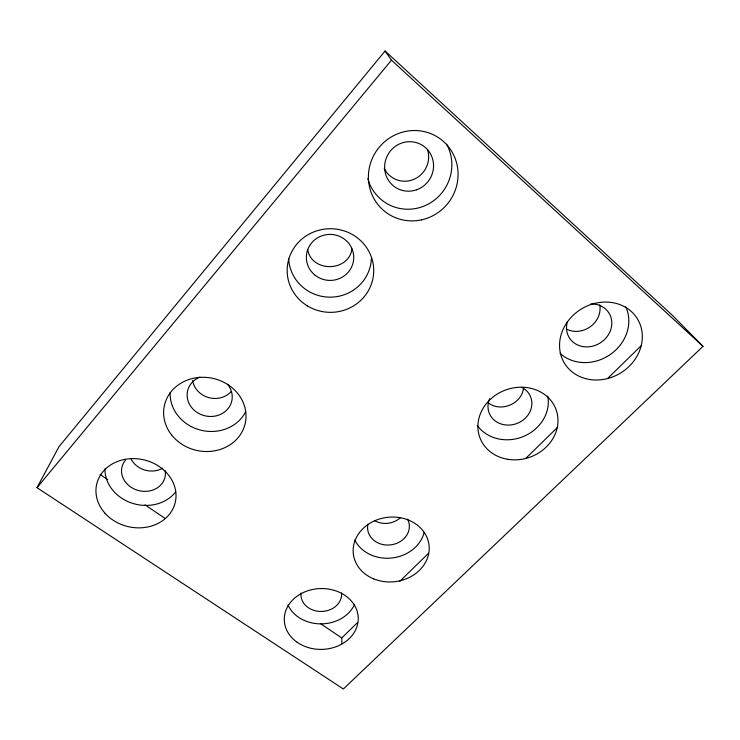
<?xml version="1.0" encoding="UTF-8"?>
<svg xmlns="http://www.w3.org/2000/svg" width="740" height="740" viewBox="0 0 740 740"><rect width="100%" height="100%" fill="white"/><g stroke="black" fill="none" stroke-linecap="round" stroke-linejoin="round"><path stroke-width="1.11" d="M523.568 387.519C522.32 403.855 500.527 412.929 487.928 402.588M351.981 249.056C348.512 272.07 311.688 272.625 307.72 249.732M37 487.688L58.997 446.673L385.096 51.005L672.364 315.296L703 346.348L343.351 688.995L37 487.688L391.497 60.171L385.096 51.005M341.936 643.643L341.76 637.973L357.466 622.645M399.618 581.501L428.543 553.27M526.075 458.079L557.479 427.424M607.901 378.214L640.96 345.95M100.067 474.46L107.716 479.631M144.966 504.837L165.029 518.407M320.744 623.755L341.76 637.973M391.497 60.171L703 346.348M590.779 303.955A23.366 20.711 -31.8 0 1 611.601 326.081A23.366 20.711 -31.8 0 1 584.554 346.801A23.366 20.711 -31.8 0 1 567.34 321.918M599.705 304.741A22.413 20.026 -32.7 0 1 590.372 326.673A22.413 20.026 -32.7 0 1 566.331 329.032M521.765 387.316A22.237 19.758 -20.7 0 1 529.045 413.475A22.237 19.758 -20.7 0 1 500.259 423.687A22.237 19.758 -20.7 0 1 489.714 398.675M407.555 519.129A20.933 17.982 -6.5 0 1 390.84 544.853A20.933 17.982 -6.5 0 1 367.965 524.188M400.248 517.834A20.156 17.492 -6.5 0 1 374.375 520.553M341.547 592.99A20.341 16.937 -1.6 0 1 321.086 611.462A20.341 16.937 -1.6 0 1 301.041 593.018M227.633 384.319A22.663 20.387 12.7 0 1 222.111 413.586A22.663 20.387 12.7 0 1 190.069 405.298A22.663 20.387 12.7 0 1 199.846 377.132M231.213 391.46A21.765 19.73 13.5 0 1 208.541 397.565A21.765 19.73 13.5 0 1 192.641 380.545M547.785 396.085A38.924 34.577 -20.7 0 1 523.532 436.434A38.924 34.577 -20.7 0 1 477.319 425.509M424.177 532.384A36.63 31.478 -6.5 0 1 391.867 557.997A36.63 31.478 -6.5 0 1 354.793 540.052M354.386 604.756A35.594 29.637 -1.6 0 1 321.095 623.876A35.594 29.637 -1.6 0 1 287.999 605.098M175.722 491.869A38.693 33.263 13.5 0 1 132.21 503.228A38.693 33.263 13.5 0 1 104.988 468.873M165.159 470.585A22.107 19.009 13.4 0 1 138.399 490.518A22.107 19.009 13.4 0 1 125.578 460.03M245.661 411.699A39.664 35.687 12.7 0 1 200.586 430.116A39.664 35.687 12.7 0 1 170.163 392.468M371.369 258.584A41.394 40.21 2.3 0 1 330.207 297.156A41.394 40.21 2.3 0 1 288.665 258.769M625.716 306.786A40.885 36.26 -31.8 0 1 610.639 354.257A40.885 36.26 -31.8 0 1 560.041 353.341M446.627 144.18A43.688 42.439 -56.7 0 1 425.139 205.618A43.688 42.439 -56.7 0 1 367.789 178.627M427.563 149.73A23.921 23.245 -60.6 0 1 413.965 179.293A23.921 23.245 -60.6 0 1 384.236 168.452M162.652 468.198A21.247 18.445 14 0 1 131.1 459.013M307.341 305.861A43.281 41.81 1.3 0 0 373.682 272.255A43.281 41.81 1.3 0 0 310.282 233.507A43.281 41.81 1.3 0 0 307.341 305.861M507.585 459.272A40.58 35.714 -20.1 0 0 556.61 411.246A40.58 35.714 -20.1 0 0 489.63 400.044A40.58 35.714 -20.1 0 0 507.585 459.272M171.495 434.815A41.385 36.917 12 0 0 242.461 431.059A41.385 36.917 12 0 0 200.503 377.345A41.385 36.917 12 0 0 171.495 434.815M373.635 578.837A38.101 32.384 -6.5 0 0 429.172 546.879A38.101 32.384 -6.5 0 0 370.703 522.801A38.101 32.384 -6.5 0 0 373.635 578.837M104.701 512.885A40.321 34.308 12.9 0 0 173.271 508.102A40.321 34.308 12.9 0 0 130 458.707A40.321 34.308 12.9 0 0 104.701 512.885M297.129 642.255A36.981 30.414 -1.7 0 0 357.596 624.292A36.981 30.414 -1.7 0 0 309.07 590.372A36.981 30.414 -1.7 0 0 297.129 642.255M421.486 219.863A45.677 44.344 -52.5 0 0 447.275 145.327A45.677 44.344 -52.5 0 0 370.934 161.931A45.677 44.344 -52.5 0 0 421.486 219.863M589.614 379.49A42.698 37.546 -31 0 0 641.081 327.321A42.698 37.546 -31 0 0 572.122 316.304A42.698 37.546 -31 0 0 589.614 379.49M314.62 274.836A23.699 23.014 2.3 0 0 353.341 261.71A23.699 23.014 2.3 0 0 322.205 235.672A23.699 23.014 2.3 0 0 314.62 274.836M416.481 189.819A24.957 24.244 -56.6 0 0 425.574 147.722A24.957 24.244 -56.6 0 0 385.189 161.773A24.957 24.244 -56.6 0 0 416.481 189.819"/></g></svg>
